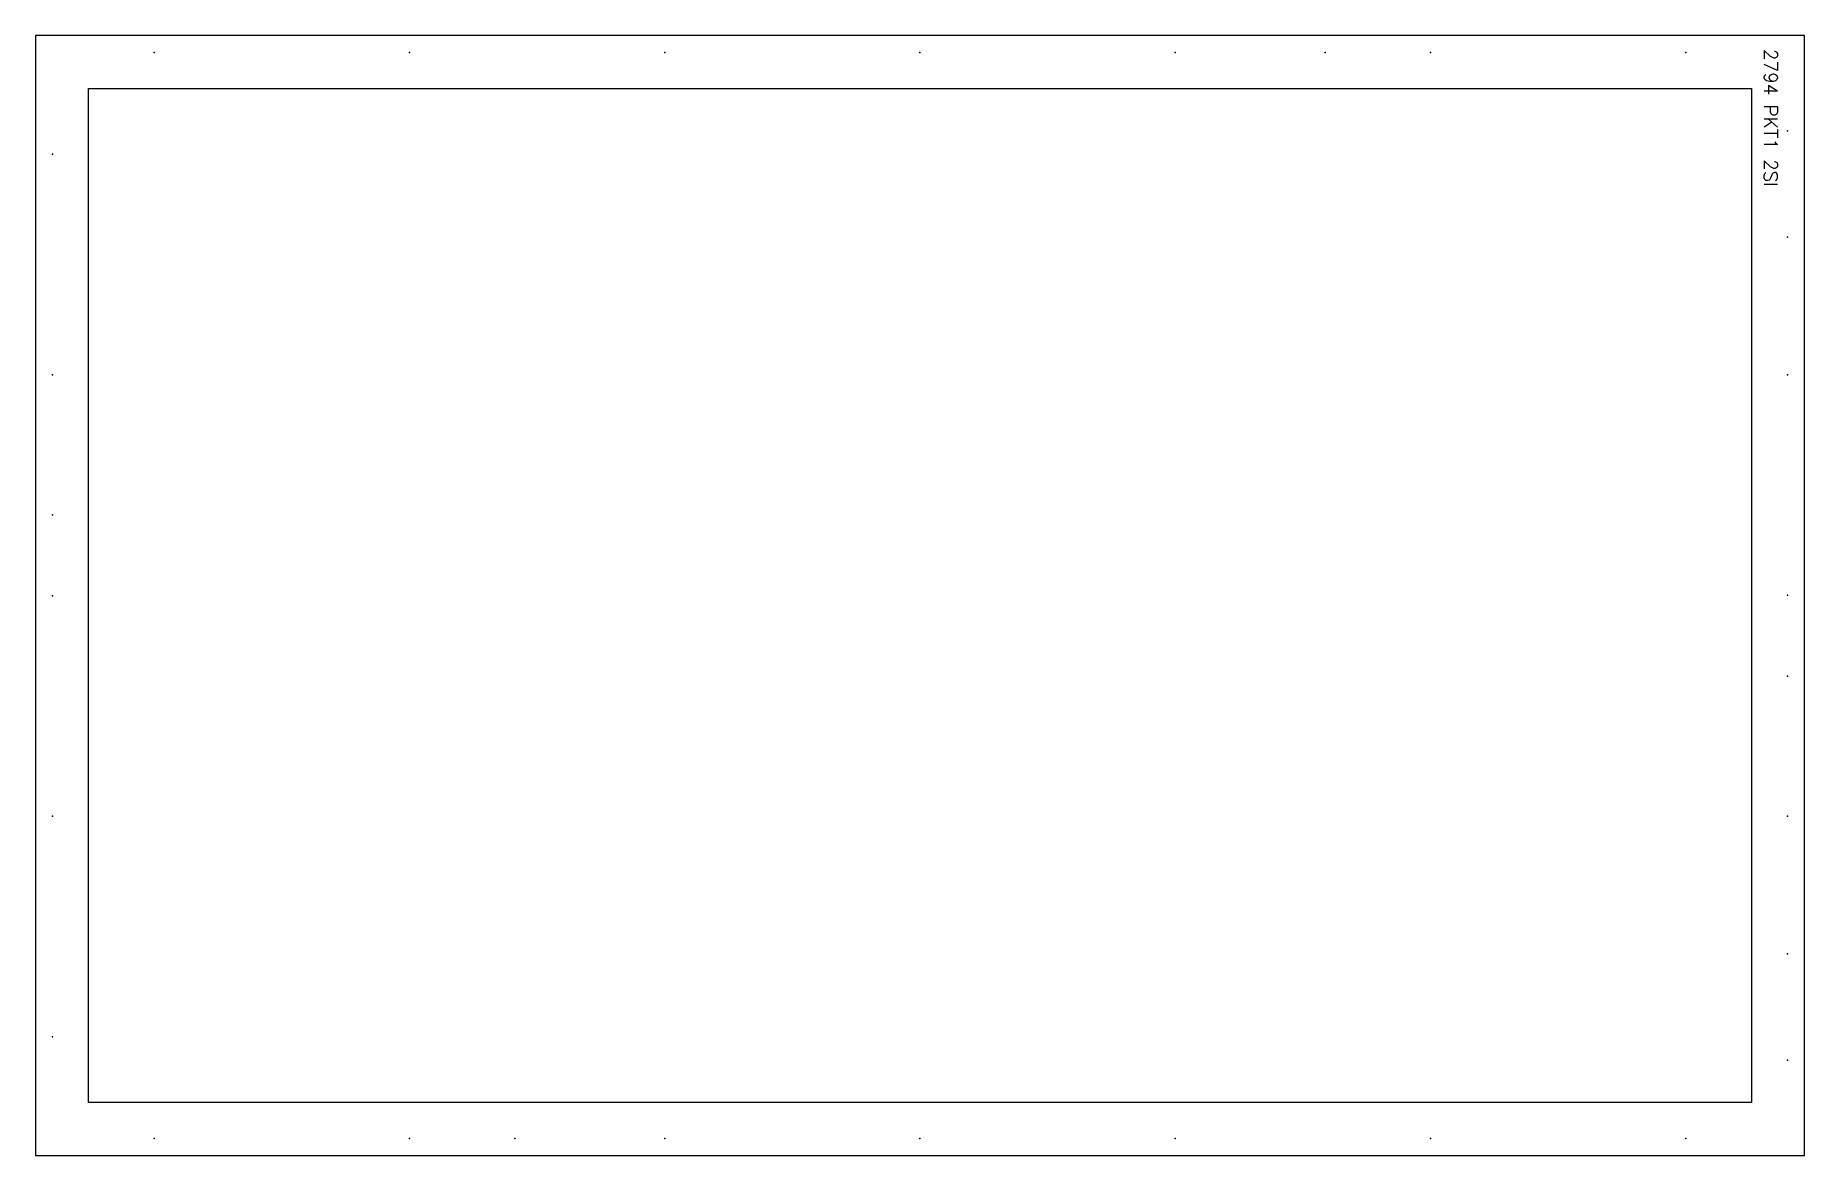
# Model space of a CAD drawing. Extents: x 0.5 to 33.2, y 0.5 to 21.2.
import ezdxf

# ---------------------------------------------------------------- set-up
doc = ezdxf.new("R2010")
doc.units = 0
for name, color, linetype in [('SKIN_BORDER', 6, 'CONTINUOUS'), ('SKIN_DIVOTS', 4, 'CONTINUOUS'), ('SKIN_TEXT', 82, 'CONTINUOUS')]:
    doc.layers.add(name, color=color, linetype=linetype)
doc.styles.add('SIMPLEX', font='SIMPLEX.SHX')

msp = doc.modelspace()

# ---------------------------------------------------------------- linework, layer by layer
at = {"layer": 'SKIN_BORDER'}
for p, q in [((0.5, 21.193), (0.5, 0.5)), ((33.193, 21.193), (0.5, 21.193)), ((33.193, 0.5), (33.193, 21.193)), ((1.484, 1.484), (1.484, 20.209)), ((1.484, 20.209), (32.209, 20.209)), ((32.209, 20.209), (32.209, 1.484)), ((32.209, 1.484), (1.484, 1.484)), ((0.5, 0.5), (33.193, 0.5))]:
    msp.add_line(p, q, dxfattribs=at)
at = {"layer": 'SKIN_DIVOTS'}
for p in [(2.697, 20.878), (7.413, 20.878), (12.13, 20.878), (16.846, 20.878), (21.563, 20.878), (24.335, 20.878), (26.28, 20.878), (30.996, 20.878), (32.878, 19.432), (0.815, 18.996), (32.878, 17.464), (0.815, 14.921), (32.878, 14.921), (0.815, 12.335), (0.815, 10.839), (32.878, 10.854), (32.878, 9.358), (0.815, 6.772), (32.878, 6.772), (32.878, 4.229), (0.815, 2.697), (32.878, 2.261), (2.697, 0.815), (7.413, 0.815), (9.358, 0.815), (12.13, 0.815), (16.846, 0.815), (21.563, 0.815), (26.28, 0.815), (30.996, 0.815)]:
    msp.add_point(p, dxfattribs=at)

# ---------------------------------------------------------------- texts
at = {"layer": 'SKIN_TEXT', "linetype": 'CONTINUOUS', "style": 'SIMPLEX'}
msp.add_text('2794 PKT1 2SI', height=0.25, rotation=270, dxfattribs=at).set_placement((32.443, 20.943))

doc.saveas('drawing.dxf')
